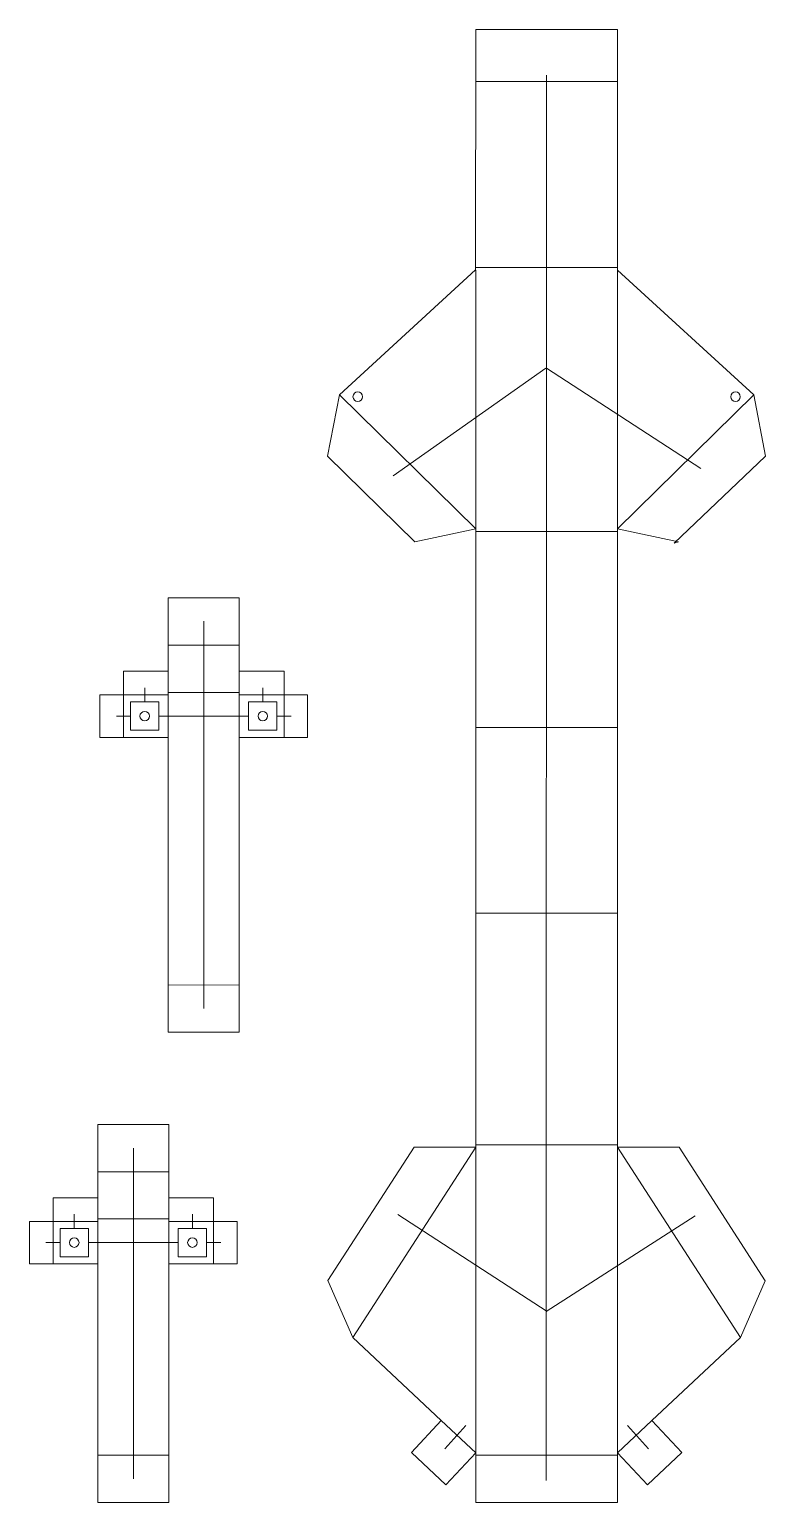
# Model space of a CAD drawing. Header units: millimetres. Extents: x 46 to 201, y 70 to 382.
import ezdxf

# ---------------------------------------------------------------- set-up
doc = ezdxf.new("R2010")
doc.units = ezdxf.units.MM
for name, color, linetype, lineweight in [('body', 1, 'CONTINUOUS', 0), ('bridge', 2, 'CONTINUOUS', 0), ('cuts', 6, 'CONTINUOUS', 0), ('holes', 4, 'CONTINUOUS', 0), ('joints', 5, 'CONTINUOUS', 0)]:
    doc.layers.add(name, color=color, linetype=linetype, lineweight=lineweight)

msp = doc.modelspace()

# ---------------------------------------------------------------- linework, layer by layer
at = {"layer": 'body'}
for points in [[(140, 80.5), (140, 70), (170, 70), (170, 80.5), (176.34, 73.73), (183.6, 80.62), (177.31, 87.34), (196.07, 104.9), (201.31, 116.94), (183.06, 145.17), (170.01, 145.2), (170, 276), (182.92, 273.29), (182, 273), (201.36, 291.44), (198.86, 304.42), (170, 330.8), (170, 381.7), (140, 381.7), (139.97, 330.81), (111.15, 304.42), (108.64, 291.44), (127.1, 273.3), (140, 276), (140, 145.2), (126.98, 145.21), (108.7, 117), (113.94, 104.89), (132.69, 87.34), (126.4, 80.62), (133.66, 73.74), (140, 80.5)], [(74.9, 261.4), (74.9, 245.9), (65.4, 245.9), (65.4, 240.9), (60.4, 240.9), (60.4, 231.9), (74.9, 231.9), (74.9, 169.5), (89.91, 169.52), (89.91, 231.9), (104.4, 231.9), (104.4, 240.9), (99.4, 240.9), (99.4, 245.9), (89.9, 245.9), (89.9, 261.4), (74.9, 261.4)], [(75, 150), (75, 134.5), (84.5, 134.5), (84.5, 129.5), (89.5, 129.5), (89.5, 120.5), (75, 120.5), (75, 70), (60, 70), (60, 120.5), (45.5, 120.5), (45.5, 129.5), (50.5, 129.5), (50.5, 134.5), (60, 134.5), (60, 150), (75, 150)]]:
    msp.add_lwpolyline(points, dxfattribs=at)
at = {"layer": 'bridge'}
for p, q in [((155, 372), (154.88, 74.69)), ((154.87, 310.01), (122.48, 287.25)), ((155, 310), (187.67, 288.79)), ((82.41, 256.52), (82.41, 174.52)), ((69.9, 239.4), (69.9, 242.4)), ((94.9, 239.4), (94.9, 242.4)), ((72.9, 239.4), (66.9, 239.4)), ((66.9, 239.4), (66.9, 233.4)), ((72.9, 236.4), (72.9, 239.4)), ((91.9, 236.4), (91.9, 239.4)), ((91.9, 239.4), (97.9, 239.4)), ((97.9, 239.4), (97.9, 233.4)), ((66.9, 236.4), (63.9, 236.4)), ((72.9, 233.4), (72.9, 236.4)), ((84.9, 236.4), (72.9, 236.4)), ((84.9, 236.4), (91.9, 236.4)), ((91.9, 233.4), (91.9, 236.4)), ((97.9, 236.4), (100.9, 236.4)), ((66.9, 233.4), (72.9, 233.4)), ((97.9, 233.4), (91.9, 233.4)), ((67.5, 75), (67.5, 145)), ((55, 128), (55, 131)), ((80, 128), (80, 131)), ((155.13, 110.43), (123.52, 130.92)), ((58, 128), (52, 128)), ((52, 128), (52, 122)), ((58, 125), (58, 128)), ((77, 125), (77, 128)), ((77, 128), (83, 128)), ((83, 128), (83, 122)), ((154.88, 110.43), (186.47, 130.7)), ((52, 125), (49, 125)), ((58, 122), (58, 125)), ((70, 125), (58, 125)), ((70, 125), (77, 125)), ((77, 122), (77, 125)), ((83, 125), (86, 125)), ((52, 122), (58, 122)), ((83, 122), (77, 122)), ((137.89, 86.33), (133.43, 81.37)), ((172.12, 86.33), (176.58, 81.37))]:
    msp.add_line(p, q, dxfattribs=at)
at = {"layer": 'cuts'}
for p, q in [((74.9, 240.9), (74.9, 245.9)), ((89.9, 240.9), (89.9, 245.9)), ((60, 129.5), (60, 134.5)), ((75, 129.5), (75, 134.5))]:
    msp.add_line(p, q, dxfattribs=at)
at = {"layer": 'holes'}
for centre in [(115, 304), (195, 304), (69.9, 236.4), (94.9, 236.4), (55, 125), (80, 125)]:
    msp.add_circle(centre, 1, dxfattribs=at)
at = {"layer": 'joints'}
for p, q in [((140, 370.7), (169.97, 370.7)), ((140, 331.3), (170, 331.3)), ((140, 330.8), (140, 276)), ((170, 330.8), (170, 276)), ((111.15, 304.42), (140, 276)), ((198.86, 304.42), (170, 276)), ((140, 275.5), (170, 275.5)), ((74.9, 251.4), (89.9, 251.4)), ((74.9, 240.9), (65.4, 240.9)), ((65.4, 240.9), (65.4, 231.9)), ((74.9, 241.4), (89.9, 241.4)), ((74.9, 231.9), (74.9, 240.9)), ((89.9, 231.9), (89.9, 240.9)), ((89.9, 240.9), (99.4, 240.9)), ((99.4, 240.9), (99.4, 231.9)), ((140, 234), (170, 234)), ((140, 194.7), (170, 194.7)), ((74.9, 179.5), (89.91, 179.52)), ((140, 145.2), (113.94, 104.9)), ((140, 145.7), (170, 145.7)), ((140, 80.5), (140, 145.2)), ((170.01, 145.2), (170, 80.5)), ((196.07, 104.9), (170.01, 145.2)), ((60, 140), (75, 140)), ((60, 129.5), (50.5, 129.5)), ((50.5, 129.5), (50.5, 120.5)), ((60, 130), (75, 130)), ((60, 120.5), (60, 129.5)), ((75, 120.5), (75, 129.5)), ((75, 129.5), (84.5, 129.5)), ((84.5, 129.5), (84.5, 120.5)), ((132.7, 87.34), (140, 80.5)), ((170, 80.5), (177.31, 87.34)), ((60, 80), (75, 80)), ((140, 80), (170, 80))]:
    msp.add_line(p, q, dxfattribs=at)

doc.saveas('drawing.dxf')
